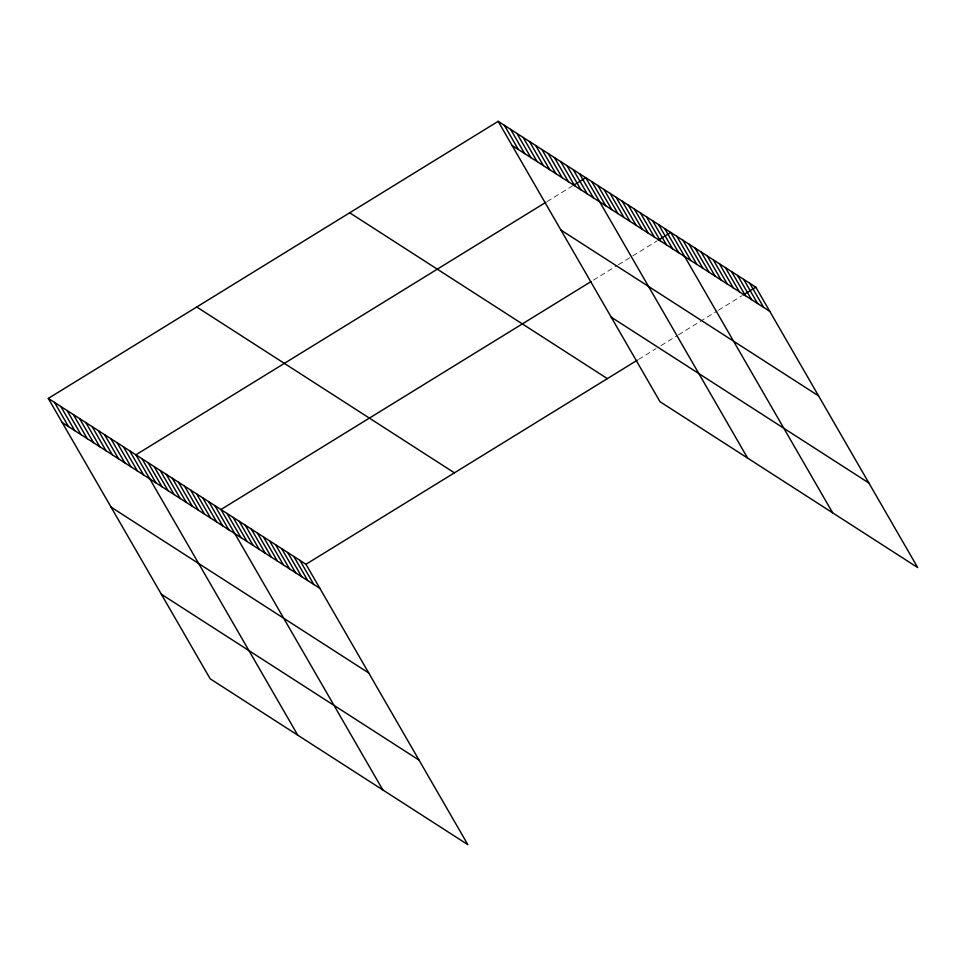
<?xml version="1.0" encoding="UTF-8"?>
<svg xmlns="http://www.w3.org/2000/svg" width="966" height="966" viewBox="0 0 966 966"><rect width="100%" height="100%" fill="white"/><g stroke="black" fill="none" stroke-linecap="round" stroke-linejoin="round"><path stroke-width="0.72" stroke-dasharray="4.83 3.62" d="M547.094 201.556L572.041 186.184M593.45 280.104L617.153 265.505M618.397 264.732L657.073 240.92M638.55 359.424L656.023 348.666M661.01 345.587L677.226 335.6M678.482 334.828L717.146 311.016M718.402 310.243L742.093 295.644"/><path stroke-width="1.45" d="M48.3 398.427L305.968 564.277L467.846 844.658L210.177 678.808L48.3 398.427L498.154 121.342L755.823 287.192L917.7 567.573L660.032 401.723L498.154 121.342M545.838 202.317L135.904 454.817L297.782 735.198M573.285 185.424L585.77 177.732L747.648 458.113M590.951 281.637L220.936 509.541L382.814 789.922M658.317 240.148L670.79 232.468L832.668 512.849M305.968 564.277L637.306 360.185M743.349 294.884L755.823 287.192M512.089 145.48L769.757 311.33M560.908 230.041L818.576 395.891M611.212 317.162L868.881 483.012M349.704 212.786L607.373 378.636M196.75 306.995L454.418 472.833M62.235 422.553L319.891 588.403M111.054 507.114L368.722 672.964M161.358 594.247L419.015 760.097M749.749 283.279L763.683 307.417M743.675 279.379L757.61 303.505M737.601 275.467L751.536 299.593M731.528 271.555L745.462 295.693M725.454 267.642L739.388 291.78M719.38 263.742L733.315 287.868M713.306 259.83L727.241 283.956M707.233 255.918L721.167 280.055M701.159 252.005L715.094 276.143M695.085 248.105L709.02 272.231M689.012 244.193L702.946 268.319M682.938 240.28L696.872 264.418M676.864 236.368L690.799 260.506M664.717 228.556L678.651 252.681M658.643 224.643L672.577 248.781M652.569 220.731L666.504 244.869M646.495 216.831L660.43 240.957M640.422 212.918L654.356 237.044M634.348 209.006L648.283 233.144M628.274 205.094L642.209 229.232M622.201 201.194L636.135 225.32M616.127 197.281L630.061 221.407M610.053 193.369L623.988 217.507M603.979 189.457L617.914 213.595M597.906 185.557L611.84 209.682M591.832 181.644L605.767 205.77M579.503 173.711L593.438 197.837M573.249 169.678L587.183 193.816M566.994 165.657L580.928 189.783M560.739 161.624L574.661 185.75M554.472 157.591L568.406 181.729M548.217 153.57L562.152 177.696M541.962 149.537L555.897 173.675M535.707 145.516L549.642 169.642M529.453 141.483L543.375 165.621M523.186 137.462L537.12 161.588M516.931 133.429L530.865 157.567M510.676 129.396L524.61 153.534M504.421 125.375L518.344 149.501M299.895 560.365L313.817 584.49M293.821 556.452L307.743 580.59M287.747 552.54L301.67 576.678M281.674 548.64L295.596 572.766M275.6 544.727L289.522 568.853M269.526 540.815L283.461 564.953M263.452 536.903L277.387 561.041M257.379 533.003L271.313 557.128M251.305 529.09L265.239 553.216M245.231 525.178L259.166 549.316M239.157 521.266L253.092 545.404M233.084 517.365L247.018 541.491M227.01 513.453L240.945 537.579M214.863 505.629L228.797 529.766M208.789 501.728L222.723 525.854M202.715 497.816L216.65 521.942M196.641 493.904L210.576 518.042M190.568 489.991L204.502 514.129M184.494 486.091L198.428 510.217M178.42 482.179L192.355 506.305M172.346 478.267L186.281 502.405M166.273 474.354L180.207 498.492M160.199 470.454L174.134 494.58M154.125 466.542L168.06 490.668M148.052 462.629L161.986 486.767M141.978 458.717L155.912 482.855M129.649 450.784L143.584 474.922M123.394 446.763L137.329 470.889M117.127 442.73L131.062 466.868M110.873 438.697L124.807 462.835M104.618 434.676L118.552 458.802M98.363 430.643L112.297 454.781M92.108 426.622L106.031 450.748M85.841 422.589L99.776 446.727M79.586 418.568L93.521 442.694M73.331 414.535L87.266 438.673M67.077 410.514L81.011 434.64M60.81 406.481L74.744 430.607M54.555 402.448L68.489 426.586"/></g></svg>
